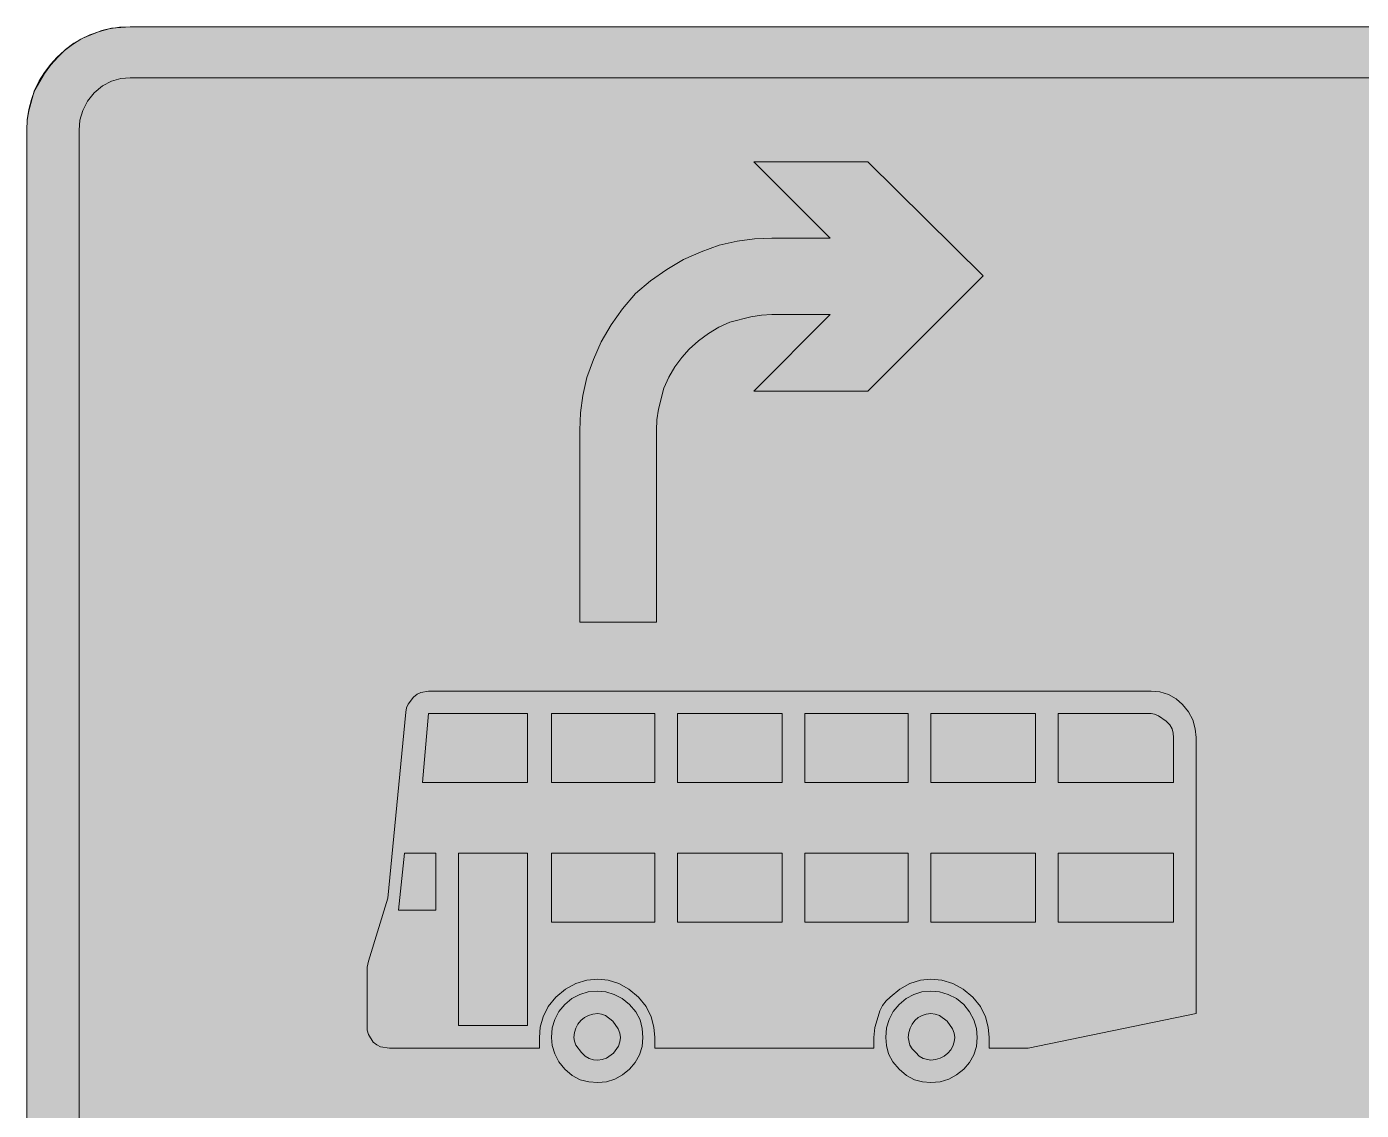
# Model space of a CAD drawing. Header units: metres. Extents: x 130 to 440, y 6 to 266.
# Drawn here: x 129.6 to 289.8, y 136 to 266 of the extents above; entities that cross this region are included whole.
import ezdxf

# ---------------------------------------------------------------- set-up
doc = ezdxf.new("R2010")
doc.units = ezdxf.units.M
for name, color, linetype, true_color in [('FILL_BLUE_0000FF', 7, 'Continuous', 0x0000ff), ('FILL_WHITE_FFFFFF', 7, 'Continuous', 0xffffff), ('STROKE_BLUE_0000FF', 7, 'Continuous', 0x0000ff)]:
    doc.layers.add(name, color=color, linetype=linetype, true_color=true_color)

msp = doc.modelspace()

# ---------------------------------------------------------------- hatches: boundary and pattern name
at = {"layer": 'FILL_BLUE_0000FF', "true_color": 0x0000ff}
h = msp.add_hatch(color=7, dxfattribs=at)
h.dxf.hatch_style = 1
h.paths.add_polyline_path([(427.32, 259.92), (428.4, 259.78), (429.48, 259.38), (430.12, 259.18), (430.7, 258.88), (431.64, 258.12), (432.5, 257.04), (433.08, 255.96), (433.29, 255.39), (433.4, 254.79), (433.44, 253.62), (433.44, 18.36), (433.34, 17.15), (433.01, 15.97), (432.45, 14.87), (431.64, 13.86), (430.7, 13.09), (430.12, 12.8), (429.48, 12.6), (428.4, 12.19), (427.32, 12.06), (142.02, 12.06), (140.91, 12.16), (139.79, 12.49), (138.7, 13.05), (137.7, 13.86), (136.85, 14.94), (136.26, 16.02), (136.01, 17.19), (135.9, 18.36), (135.9, 253.62), (136, 254.83), (136.33, 256), (136.89, 257.11), (137.7, 258.12), (138.7, 258.93), (139.79, 259.49), (140.91, 259.82), (142.02, 259.92), (427.32, 259.92)])
at = {"layer": 'FILL_WHITE_FFFFFF', "true_color": 0xffffff}
h = msp.add_hatch(color=7, dxfattribs=at)
h.dxf.hatch_style = 1
h.paths.add_polyline_path([(427.32, 266.04), (429.57, 265.86), (430.71, 265.58), (431.82, 265.14), (433, 264.67), (434.12, 264.06), (435.16, 263.32), (436.14, 262.44), (437.63, 260.44), (438.84, 258.3), (439.49, 255.96), (439.68, 254.81), (439.74, 253.62), (439.74, 18.36), (439.68, 17.17), (439.49, 16.02), (438.84, 13.68), (437.63, 11.54), (436.14, 9.54), (435.16, 8.66), (434.12, 7.92), (433, 7.31), (431.82, 6.84), (430.71, 6.4), (429.57, 6.12), (427.32, 5.94), (142.02, 5.94), (139.77, 6.12), (138.63, 6.4), (137.52, 6.84), (136.34, 7.31), (135.25, 7.92), (134.25, 8.66), (133.38, 9.54), (132.5, 10.52), (131.74, 11.54), (130.5, 13.68), (129.85, 16.02), (129.66, 17.17), (129.6, 18.36), (129.6, 253.62), (129.66, 254.81), (129.85, 255.96), (130.5, 258.3), (131.74, 260.44), (132.5, 261.46), (133.38, 262.44), (134.25, 263.32), (135.25, 264.06), (136.34, 264.67), (137.52, 265.14), (138.63, 265.58), (139.77, 265.86), (142.02, 266.04), (427.32, 266.04)])
h = msp.add_hatch(color=7, dxfattribs=at)
h.dxf.hatch_style = 1
h.paths.add_polyline_path([(226.08, 231.48), (219.06, 231.48), (217.82, 231.42), (216.54, 231.23), (214.02, 230.58), (212.7, 229.97), (211.46, 229.23), (210.27, 228.35), (209.16, 227.34), (208.25, 226.33), (207.43, 225.2), (206.7, 223.97), (206.1, 222.66), (205.45, 220.14), (205.26, 218.86), (205.2, 217.62), (205.2, 194.58), (196.02, 194.58), (196.02, 217.62), (196.1, 219.68), (196.36, 221.78), (196.86, 223.92), (197.64, 226.08), (198.58, 228.2), (199.76, 230.24), (201.13, 232.18), (202.68, 234), (204.5, 235.55), (206.44, 236.92), (208.48, 238.1), (210.6, 239.04), (212.76, 239.82), (214.9, 240.32), (217, 240.58), (219.06, 240.66), (226.08, 240.66), (216.9, 249.84), (230.58, 249.84), (244.44, 236.16), (230.58, 222.3), (216.9, 222.3), (226.08, 231.48)])
h = msp.add_hatch(color=7, dxfattribs=at)
h.dxf.hatch_style = 1
h.paths.add_polyline_path([(193.14, 149.58), (192.22, 148.44), (191.61, 147.22), (191.27, 145.96), (191.16, 144.72), (191.16, 143.46), (173.16, 143.46), (172.1, 143.62), (171.62, 143.84), (171.18, 144.18), (170.64, 145.08), (170.48, 145.62), (170.46, 146.16), (170.46, 152.28), (170.46, 153.18), (170.64, 153.9), (172.98, 161.46), (175.14, 183.78), (175.2, 184.29), (175.39, 184.75), (176.04, 185.58), (176.47, 185.92), (176.94, 186.14), (177.84, 186.3), (264.6, 186.3), (265.67, 186.2), (266.69, 185.9), (267.61, 185.39), (268.38, 184.68), (269.09, 183.81), (269.6, 182.84), (269.9, 181.79), (270, 180.72), (270, 147.6), (249.84, 143.46), (245.16, 143.46), (245.16, 144.72), (245.05, 145.96), (244.71, 147.22), (244.1, 148.44), (243.18, 149.58), (242.04, 150.53), (240.8, 151.2), (239.48, 151.61), (238.14, 151.74), (236.9, 151.61), (235.64, 151.2), (234.42, 150.53), (233.28, 149.58), (232.78, 149.11), (232.36, 148.55), (232.04, 147.91), (231.84, 147.24), (231.44, 145.91), (231.3, 144.72), (231.3, 143.46), (205.02, 143.46), (205.02, 144.72), (204.91, 145.96), (204.57, 147.22), (203.96, 148.44), (203.04, 149.58), (201.9, 150.53), (200.68, 151.2), (199.42, 151.61), (198.18, 151.74), (196.84, 151.61), (195.53, 151.2), (194.28, 150.53), (193.14, 149.58)])
h.paths.add_polyline_path([(238.14, 183.6), (238.14, 175.32), (250.74, 175.32), (250.74, 183.6), (238.14, 183.6)], flags=16)
h.paths.add_polyline_path([(223.02, 175.32), (235.44, 175.32), (235.44, 183.6), (223.02, 183.6), (223.02, 175.32)], flags=16)
h.paths.add_polyline_path([(207.72, 183.6), (207.72, 175.32), (220.32, 175.32), (220.32, 183.6), (207.72, 183.6)], flags=16)
h.paths.add_polyline_path([(205.02, 183.6), (192.6, 183.6), (192.6, 175.32), (205.02, 175.32), (205.02, 183.6)], flags=16)
h.paths.add_polyline_path([(189.72, 183.6), (177.84, 183.6), (177.12, 175.32), (189.72, 175.32), (189.72, 183.6)], flags=16)
h.paths.add_polyline_path([(178.74, 160.02), (178.74, 166.86), (174.96, 166.86), (174.24, 160.02), (178.74, 160.02)], flags=16)
h.paths.add_polyline_path([(181.44, 166.86), (181.44, 146.16), (189.72, 146.16), (189.72, 166.86), (181.44, 166.86)], flags=16)
h.paths.add_polyline_path([(205.02, 166.86), (192.6, 166.86), (192.6, 158.58), (205.02, 158.58), (205.02, 166.86)], flags=16)
h.paths.add_polyline_path([(220.32, 158.58), (220.32, 166.86), (207.72, 166.86), (207.72, 158.58), (220.32, 158.58)], flags=16)
h.paths.add_polyline_path([(223.02, 158.58), (235.44, 158.58), (235.44, 166.86), (223.02, 166.86), (223.02, 158.58)], flags=16)
h.paths.add_polyline_path([(238.14, 166.86), (238.14, 158.58), (250.74, 158.58), (250.74, 166.86), (238.14, 166.86)], flags=16)
h.paths.add_polyline_path([(267.3, 166.86), (253.44, 166.86), (253.44, 158.58), (267.3, 158.58), (267.3, 166.86)], flags=16)
h.paths.add_polyline_path([(267.26, 181.26), (267.12, 181.78), (266.84, 182.26), (266.4, 182.7), (265.5, 183.35), (265.03, 183.54), (264.6, 183.6), (253.44, 183.6), (253.44, 175.32), (267.3, 175.32), (267.3, 180.72), (267.26, 181.26)], flags=16)
h = msp.add_hatch(color=7, dxfattribs=at)
h.dxf.hatch_style = 1
h.paths.add_polyline_path([(203.18, 142.63), (202.67, 141.71), (201.96, 140.94), (201.12, 140.23), (200.21, 139.72), (199.23, 139.42), (198.18, 139.32), (197.11, 139.4), (196.07, 139.66), (195.09, 140.16), (194.22, 140.94), (193.51, 141.81), (193.01, 142.76), (192.7, 143.75), (192.6, 144.72), (192.7, 145.87), (193.01, 146.9), (193.51, 147.83), (194.22, 148.68), (195.07, 149.39), (196, 149.89), (197.03, 150.2), (198.18, 150.3), (199.15, 150.2), (200.14, 149.89), (201.09, 149.39), (201.96, 148.68), (202.74, 147.81), (203.24, 146.83), (203.5, 145.79), (203.58, 144.72), (203.48, 143.65), (203.18, 142.63)])
h.paths.add_polyline_path([(200.63, 145.78), (199.98, 146.7), (199.08, 147.35), (198.61, 147.54), (198.18, 147.6), (197.59, 147.54), (197.05, 147.38), (196.56, 147.12), (196.13, 146.77), (195.78, 146.34), (195.52, 145.85), (195.36, 145.31), (195.3, 144.72), (195.36, 144.29), (195.55, 143.82), (196.2, 142.92), (196.64, 142.48), (197.12, 142.2), (197.64, 142.06), (198.18, 142.02), (198.71, 142.08), (199.21, 142.24), (200.07, 142.83), (200.66, 143.69), (200.82, 144.19), (200.88, 144.72), (200.82, 145.26), (200.63, 145.78)], flags=16)
h = msp.add_hatch(color=7, dxfattribs=at)
h.dxf.hatch_style = 1
h.paths.add_polyline_path([(243.31, 142.63), (242.81, 141.71), (242.1, 140.94), (241.25, 140.23), (240.32, 139.72), (239.29, 139.42), (238.14, 139.32), (237.17, 139.4), (236.18, 139.66), (235.23, 140.16), (234.36, 140.94), (233.58, 141.81), (233.08, 142.76), (232.82, 143.75), (232.74, 144.72), (232.84, 145.87), (233.14, 146.9), (233.65, 147.83), (234.36, 148.68), (235.2, 149.39), (236.11, 149.89), (237.09, 150.2), (238.14, 150.3), (239.21, 150.2), (240.25, 149.89), (241.23, 149.39), (242.1, 148.68), (242.81, 147.81), (243.31, 146.83), (243.62, 145.79), (243.72, 144.72), (243.62, 143.65), (243.31, 142.63)])
h.paths.add_polyline_path([(240.77, 145.78), (240.12, 146.7), (239.2, 147.35), (238.68, 147.54), (238.14, 147.6), (237.61, 147.54), (237.11, 147.38), (236.65, 147.12), (236.25, 146.77), (235.91, 146.34), (235.66, 145.85), (235.5, 145.31), (235.44, 144.72), (235.62, 143.82), (235.9, 143.35), (236.34, 142.92), (236.77, 142.48), (237.24, 142.2), (238.14, 142.02), (238.73, 142.08), (239.27, 142.24), (239.76, 142.49), (240.19, 142.83), (240.54, 143.23), (240.8, 143.69), (240.96, 144.19), (241.02, 144.72), (240.96, 145.26), (240.77, 145.78)], flags=16)

# ---------------------------------------------------------------- linework, layer by layer
at = {"layer": 'FILL_BLUE_0000FF', "lineweight": 0, "true_color": 0x0000ff}
msp.add_lwpolyline([(427.32, 12.06), (142.02, 12.06), (140.91, 12.16), (139.79, 12.49), (138.7, 13.05), (137.7, 13.86), (136.85, 14.94), (136.26, 16.02), (136.01, 17.19), (135.9, 18.36), (135.9, 253.62), (136, 254.83), (136.33, 256), (136.89, 257.11), (137.7, 258.12), (138.7, 258.93), (139.79, 259.49), (140.91, 259.82), (142.02, 259.92), (427.32, 259.92)], dxfattribs=at)
at = {"layer": 'FILL_WHITE_FFFFFF', "lineweight": 0, "true_color": 0xffffff}
msp.add_lwpolyline([(129.6, 18.36), (129.6, 253.62), (129.66, 254.81), (129.85, 255.96), (130.5, 258.3), (131.74, 260.44), (132.5, 261.46), (133.38, 262.44), (134.25, 263.32), (135.25, 264.06), (136.34, 264.67), (137.52, 265.14), (138.63, 265.58), (139.77, 265.86), (142.02, 266.04), (427.32, 266.04)], dxfattribs=at)
for points in [[(226.08, 231.48), (219.06, 231.48), (217.82, 231.42), (216.54, 231.23), (214.02, 230.58), (212.7, 229.97), (211.46, 229.23), (210.27, 228.35), (209.16, 227.34), (208.25, 226.33), (207.43, 225.2), (206.7, 223.97), (206.1, 222.66), (205.45, 220.14), (205.26, 218.86), (205.2, 217.62), (205.2, 194.58), (196.02, 194.58), (196.02, 217.62), (196.1, 219.68), (196.36, 221.78), (196.86, 223.92), (197.64, 226.08), (198.58, 228.2), (199.76, 230.24), (201.13, 232.18), (202.68, 234), (204.5, 235.55), (206.44, 236.92), (208.48, 238.1), (210.6, 239.04), (212.76, 239.82), (214.9, 240.32), (217, 240.58), (219.06, 240.66), (226.08, 240.66), (216.9, 249.84), (230.58, 249.84), (244.44, 236.16), (230.58, 222.3), (216.9, 222.3)], [(193.14, 149.58), (192.22, 148.44), (191.61, 147.22), (191.27, 145.96), (191.16, 144.72), (191.16, 143.46), (173.16, 143.46), (172.1, 143.62), (171.62, 143.84), (171.18, 144.18), (170.64, 145.08), (170.48, 145.62), (170.46, 146.16), (170.46, 152.28), (170.46, 153.18), (170.64, 153.9), (172.98, 161.46), (175.14, 183.78), (175.2, 184.29), (175.39, 184.75), (176.04, 185.58), (176.47, 185.92), (176.94, 186.14), (177.84, 186.3), (264.6, 186.3), (265.67, 186.2), (266.69, 185.9), (267.61, 185.39), (268.38, 184.68), (269.09, 183.81), (269.6, 182.84), (269.9, 181.79), (270, 180.72), (270, 147.6), (249.84, 143.46), (245.16, 143.46), (245.16, 144.72), (245.05, 145.96), (244.71, 147.22), (244.1, 148.44), (243.18, 149.58), (242.04, 150.53), (240.8, 151.2), (239.48, 151.61), (238.14, 151.74), (236.9, 151.61), (235.64, 151.2), (234.42, 150.53), (233.28, 149.58), (232.78, 149.11), (232.36, 148.55), (232.04, 147.91), (231.84, 147.24), (231.44, 145.91), (231.3, 144.72), (231.3, 143.46), (205.02, 143.46), (205.02, 144.72), (204.91, 145.96), (204.57, 147.22), (203.96, 148.44), (203.04, 149.58), (201.9, 150.53), (200.68, 151.2), (199.42, 151.61), (198.18, 151.74), (196.84, 151.61), (195.53, 151.2), (194.28, 150.53)], [(189.72, 183.6), (177.84, 183.6), (177.12, 175.32), (189.72, 175.32)], [(205.02, 183.6), (192.6, 183.6), (192.6, 175.32), (205.02, 175.32)], [(207.72, 183.6), (207.72, 175.32), (220.32, 175.32), (220.32, 183.6)], [(223.02, 175.32), (235.44, 175.32), (235.44, 183.6), (223.02, 183.6)], [(238.14, 183.6), (238.14, 175.32), (250.74, 175.32), (250.74, 183.6)], [(267.26, 181.26), (267.12, 181.78), (266.84, 182.26), (266.4, 182.7), (265.5, 183.35), (265.03, 183.54), (264.6, 183.6), (253.44, 183.6), (253.44, 175.32), (267.3, 175.32), (267.3, 180.72)], [(178.74, 160.02), (178.74, 166.86), (174.96, 166.86), (174.24, 160.02)], [(181.44, 166.86), (181.44, 146.16), (189.72, 146.16), (189.72, 166.86)], [(205.02, 166.86), (192.6, 166.86), (192.6, 158.58), (205.02, 158.58)], [(220.32, 158.58), (220.32, 166.86), (207.72, 166.86), (207.72, 158.58)], [(223.02, 158.58), (235.44, 158.58), (235.44, 166.86), (223.02, 166.86)], [(238.14, 166.86), (238.14, 158.58), (250.74, 158.58), (250.74, 166.86)], [(267.3, 166.86), (253.44, 166.86), (253.44, 158.58), (267.3, 158.58)], [(203.18, 142.63), (202.67, 141.71), (201.96, 140.94), (201.12, 140.23), (200.21, 139.72), (199.23, 139.42), (198.18, 139.32), (197.11, 139.4), (196.07, 139.66), (195.09, 140.16), (194.22, 140.94), (193.51, 141.81), (193.01, 142.76), (192.7, 143.75), (192.6, 144.72), (192.7, 145.87), (193.01, 146.9), (193.51, 147.83), (194.22, 148.68), (195.07, 149.39), (196, 149.89), (197.03, 150.2), (198.18, 150.3), (199.15, 150.2), (200.14, 149.89), (201.09, 149.39), (201.96, 148.68), (202.74, 147.81), (203.24, 146.83), (203.5, 145.79), (203.58, 144.72), (203.48, 143.65)], [(243.31, 142.63), (242.81, 141.71), (242.1, 140.94), (241.25, 140.23), (240.32, 139.72), (239.29, 139.42), (238.14, 139.32), (237.17, 139.4), (236.18, 139.66), (235.23, 140.16), (234.36, 140.94), (233.58, 141.81), (233.08, 142.76), (232.82, 143.75), (232.74, 144.72), (232.84, 145.87), (233.14, 146.9), (233.65, 147.83), (234.36, 148.68), (235.2, 149.39), (236.11, 149.89), (237.09, 150.2), (238.14, 150.3), (239.21, 150.2), (240.25, 149.89), (241.23, 149.39), (242.1, 148.68), (242.81, 147.81), (243.31, 146.83), (243.62, 145.79), (243.72, 144.72), (243.62, 143.65)], [(200.63, 145.78), (199.98, 146.7), (199.08, 147.35), (198.61, 147.54), (198.18, 147.6), (197.59, 147.54), (197.05, 147.38), (196.56, 147.12), (196.13, 146.77), (195.78, 146.34), (195.52, 145.85), (195.36, 145.31), (195.3, 144.72), (195.36, 144.29), (195.55, 143.82), (196.2, 142.92), (196.64, 142.48), (197.12, 142.2), (197.64, 142.06), (198.18, 142.02), (198.71, 142.08), (199.21, 142.24), (200.07, 142.83), (200.66, 143.69), (200.82, 144.19), (200.88, 144.72), (200.82, 145.26)], [(240.77, 145.78), (240.12, 146.7), (239.2, 147.35), (238.68, 147.54), (238.14, 147.6), (237.61, 147.54), (237.11, 147.38), (236.65, 147.12), (236.25, 146.77), (235.91, 146.34), (235.66, 145.85), (235.5, 145.31), (235.44, 144.72), (235.62, 143.82), (235.9, 143.35), (236.34, 142.92), (236.77, 142.48), (237.24, 142.2), (238.14, 142.02), (238.73, 142.08), (239.27, 142.24), (239.76, 142.49), (240.19, 142.83), (240.54, 143.23), (240.8, 143.69), (240.96, 144.19), (241.02, 144.72), (240.96, 145.26)]]:
    msp.add_lwpolyline(points, close=True, dxfattribs=at)
at = {"layer": 'STROKE_BLUE_0000FF', "lineweight": 0, "true_color": 0x0000ff}
for points in [[(129.6, 253.62), (129.66, 254.89), (129.85, 256.12), (130.16, 257.31), (130.58, 258.45), (131.1, 259.53), (131.73, 260.56), (132.44, 261.51), (133.25, 262.39), (134.13, 263.2), (135.08, 263.91), (136.11, 264.54), (137.19, 265.06), (138.33, 265.48), (139.52, 265.79), (140.75, 265.98), (142.02, 266.04)], [(142.02, 266.04), (427.32, 266.04)], [(129.6, 18.36), (129.6, 253.62)]]:
    msp.add_lwpolyline(points, dxfattribs=at)

doc.saveas('drawing.dxf')
